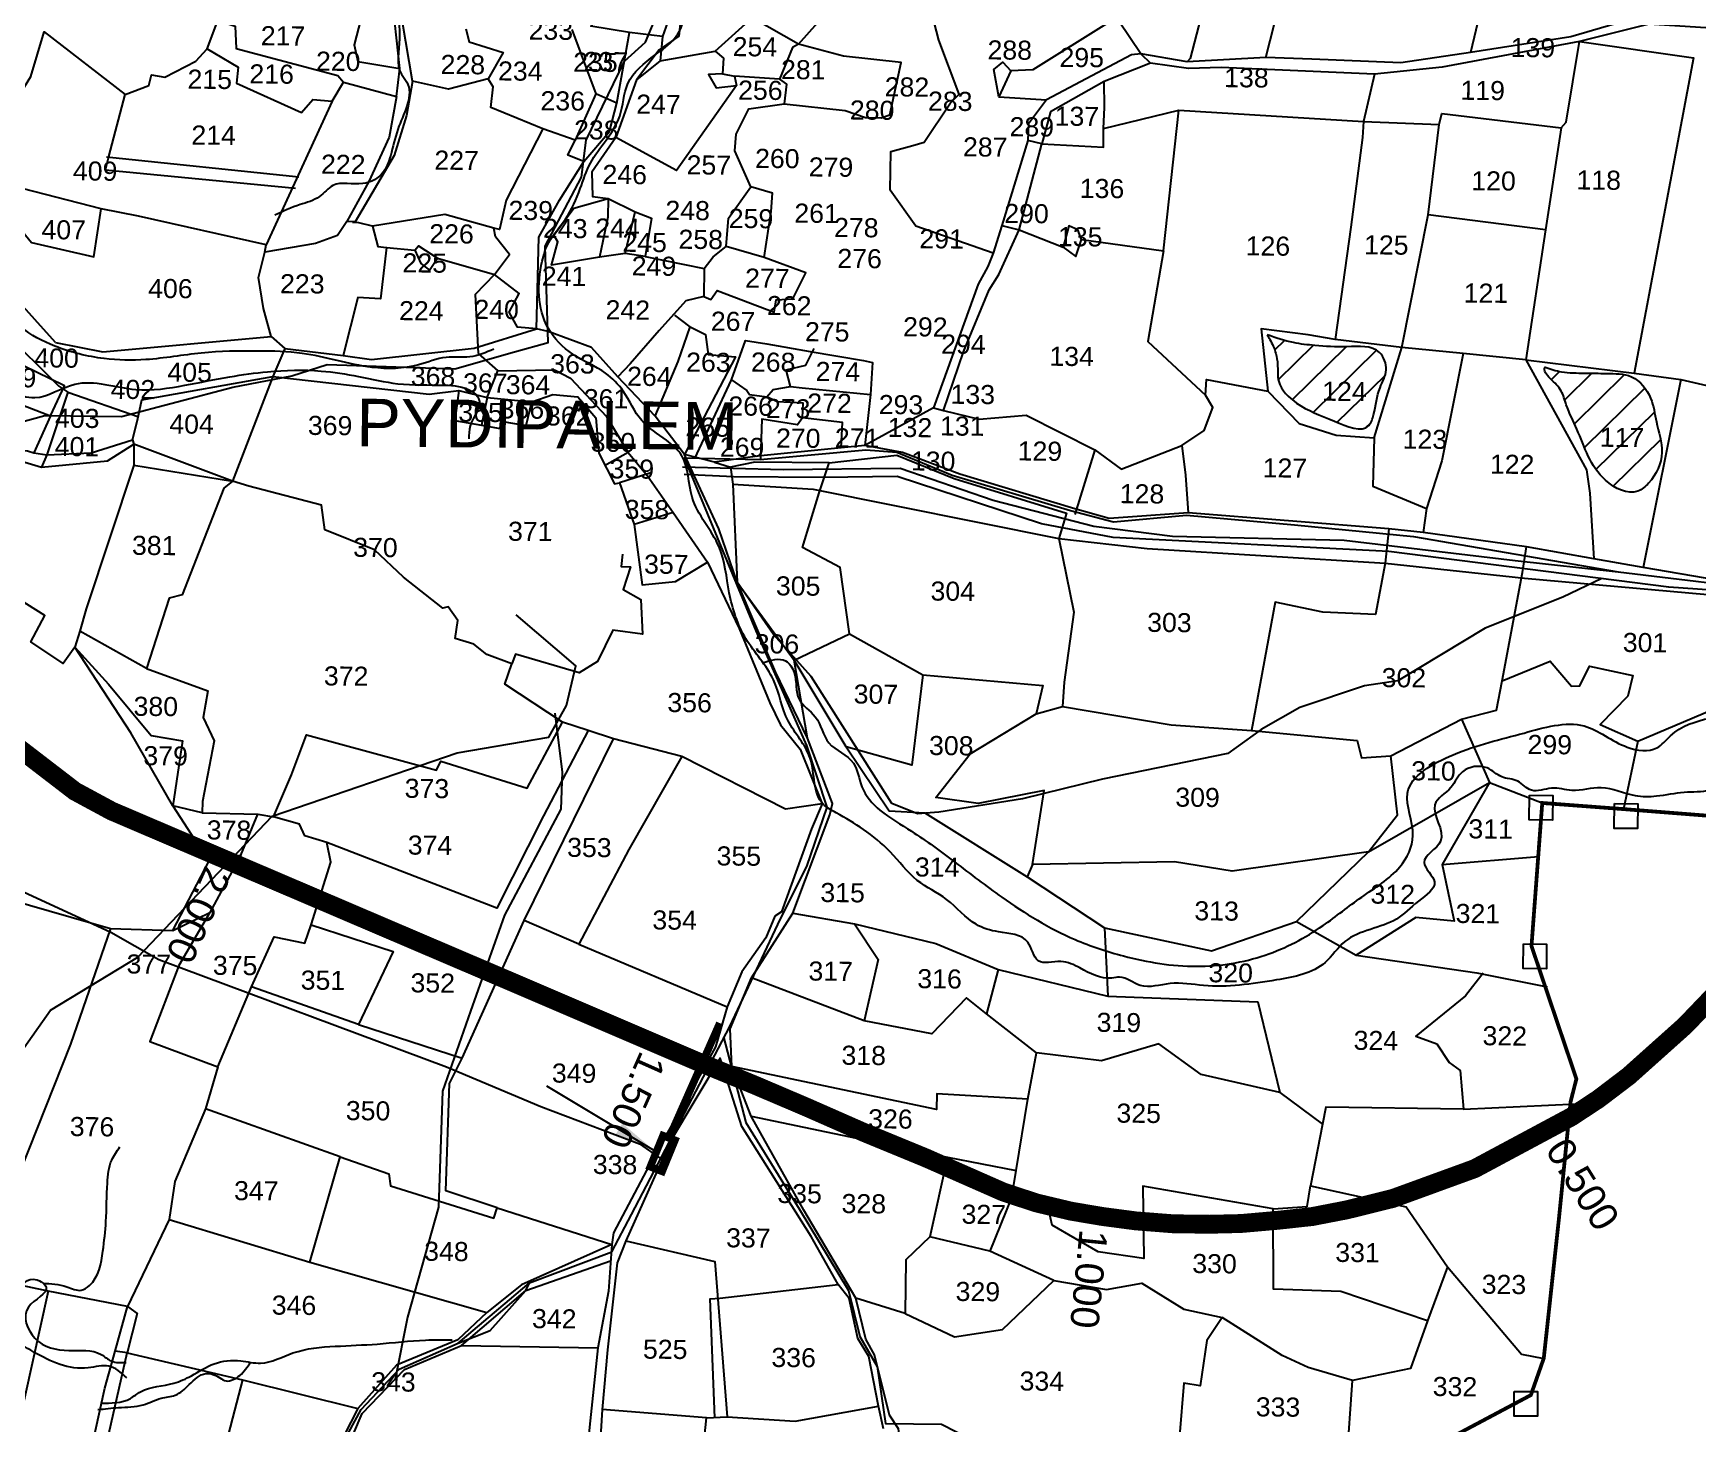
# Model space of a CAD drawing. Header units: inches. Extents: x 193816 to 219909, y 1622772 to 1631107.
# Drawn here: x 196184 to 197949, y 1626357 to 1627832 of the extents above; entities that cross this region are included whole.
import ezdxf
from ezdxf.enums import TextEntityAlignment as Align

# ---------------------------------------------------------------- set-up
doc = ezdxf.new("R2010")
doc.units = ezdxf.units.IN
doc.header["$LTSCALE"] = 15
doc.header["$MEASUREMENT"] = 0
doc.header["$PDMODE"] = 32
doc.header["$PDSIZE"] = 10
for name, color, linetype in [('CSMark', 72, 'Continuous'), ('PLOT', 7, 'Continuous'), ('PLOT NO', 7, 'Continuous'), ('RE REMARKS', 7, 'Continuous'), ('ROAD', 1, 'Continuous'), ('STREAM', 4, 'Continuous'), ('TEXT', 1, 'Continuous'), ('VILLAGE BOUNADRY', 5, 'Continuous'), ('VILLAGE BOUNADRY STONES', 1, 'Continuous')]:
    doc.layers.add(name, color=color, linetype=linetype)
doc.styles.get("Standard").update_dxf_attribs({"font": 'arial.ttf'})
doc.dimstyles.get("Standard").update_dxf_attribs({"dimtxt": 0.18, "dimasz": 0.18, "dimexe": 0.18, "dimexo": 0.0625, "dimgap": 0.09, "dimtad": 0, "dimtih": 1, "dimtoh": 1, "dimdec": 4, "dimzin": 0, "dimdsep": 46, "dimtxsty": 'Standard', "dimcen": 0.09, "dimadec": 0, "dimazin": 0, "dimtfac": 1, "dimtdec": 4, "dimtofl": 0, "dimtmove": 0, "dimatfit": 3, "dimfxl": 1, "dimtolj": 1, "dimtzin": 0, "dimarcsym": 0})
pattern_1 = [(44.44728, (190534.687, 1623817.617), (-17.716825, 18.06199), [])]

msp = doc.modelspace()

# ---------------------------------------------------------------- hatches: boundary and pattern name
at = {"layer": 'STREAM'}
h = msp.add_hatch(dxfattribs=at)
h.set_pattern_fill('ANSI31', color=256, scale=202.404939, angle=-0.5527)
h.set_pattern_definition(pattern_1)
edge = h.paths.add_edge_path()
edge.add_spline(control_points=[(197492.3, 1627512), (197501.5, 1627508.9), (197517.9, 1627503.3), (197546.8, 1627500.2), (197575.8, 1627498.3), (197610.9, 1627501.9), (197621.7, 1627474), (197608.8, 1627453.2), (197607.5, 1627433.4), (197598.1, 1627405.5), (197557.5, 1627423.7), (197527.7, 1627433.8), (197501.8, 1627458.1), (197504.1, 1627478.7), (197501.6, 1627493.9), (197497.1, 1627504.2), (197493.2, 1627510.4), (197492.3, 1627512)], knot_values=[0, 0, 0, 0, 11.553184, 20.513276, 33.973023, 47.848984, 55.642087, 63.589692, 75.18164, 80.155113, 94.644001, 112.221737, 124.004207, 131.270189, 135.718858, 142.211874, 144.407847, 144.407847, 144.407847, 144.407847], degree=3, periodic=0)
h.paths.add_polyline_path([(197545.4, 1627437), (197602.7, 1627436.5), (197603, 1627467), (197545.7, 1627467.5)], flags=24)
h = msp.add_hatch(dxfattribs=at)
h.set_pattern_fill('ANSI31', color=256, scale=202.404939, angle=-0.5527)
h.set_pattern_definition(pattern_1)
edge = h.paths.add_edge_path()
edge.add_spline(control_points=[(197787.4, 1627478.2), (197787.3, 1627478), (197784.1, 1627474.7), (197794.5, 1627463.1), (197804.9, 1627454.3), (197810, 1627433.2), (197826.7, 1627402.5), (197837.2, 1627360.7), (197879.9, 1627339.5), (197902.8, 1627359.2), (197915.4, 1627386.5), (197904.3, 1627417.4), (197900.9, 1627446.6), (197881.3, 1627471.5), (197852.9, 1627470.7), (197828.5, 1627471.9), (197806.2, 1627471), (197792.7, 1627475.7), (197787, 1627477.7)], knot_values=[0, 0, 0, 0, 0.238899, 5.376578, 12.410199, 18.581835, 29.663897, 54.308241, 68.566025, 74.233113, 88.198648, 101.276507, 111.421097, 123.456243, 134.169502, 143.169925, 152.935577, 160.03929, 160.03929, 160.03929, 160.03929], degree=3, periodic=0)
h.paths.add_polyline_path([(197839.7, 1627388.3), (197897, 1627387.7), (197897.3, 1627418.2), (197840, 1627418.8)], flags=24)

# ---------------------------------------------------------------- linework, layer by layer
at = {"color": 1}
for const_width in [20, 15]:
    msp.add_lwpolyline([(197967.3, 1626812.8), (197935.4, 1626779.5), (197875.5, 1626725.9), (197843.4, 1626701.5), (197814.7, 1626682.6), (197712.3, 1626627.7), (197625.6, 1626596.1), (197576.8, 1626584), (197540.1, 1626576.9), (197503.5, 1626572.9), (197464.7, 1626569.5), (197431.5, 1626568.7), (197392.5, 1626569.2), (197352.9, 1626572.3), (197317.3, 1626577), (197284.3, 1626582.6), (197247.8, 1626591.3), (197212.8, 1626602.8), (197130.4, 1626639.1), (197064.6, 1626666.2), (197003.7, 1626693), (196948.8, 1626716.4), (196886.4, 1626742.1), (196701.7, 1626821.3), (196267.2, 1627007), (196228.3, 1627028), (196098.9, 1627127.5)], dxfattribs=dict(at, const_width=const_width))
at = {"color": 5, "const_width": 8}
msp.add_lwpolyline([(196912, 1626782), (196858.3, 1626660.5)], dxfattribs=at)
msp.add_lwpolyline([(196864.4, 1626657.8), (196850.9, 1626624.8), (196838.3, 1626629.7), (196851.8, 1626662.7)], close=True, dxfattribs=at)
at = {"color": 3}
for p in [(196207.4, 1627044), (196294.3, 1626995.4), (196386.3, 1626956.1), (196478.2, 1626916.8), (196570.2, 1626877.5), (196662.1, 1626838.2), (196754.1, 1626798.8), (197948.2, 1626792.8), (196846, 1626759.4), (196938.2, 1626720.7), (197874.6, 1626725.2), (197030.1, 1626681.4), (197791.4, 1626670.1), (197122.2, 1626642.5), (197702.7, 1626624.1), (197213.9, 1626602.5), (197310.7, 1626578.1), (197608.1, 1626591.8), (197410.1, 1626569), (197509.9, 1626573.6)]:
    msp.add_point(p, dxfattribs=at)
at = {"color": 5}
for p in [(196386.3, 1626956.1), (196846, 1626759.4), (197791.4, 1626670.1), (197310.7, 1626578.1)]:
    msp.add_point(p, dxfattribs=at)
at = {"layer": 'PLOT'}
for points in [[(197119.1, 1628192.8), (197268.6, 1628141.2), (197239.1, 1628090.8), (197281.8, 1628054.4), (197367.2, 1628037.1), (197367.4, 1628031.4), (197402.2, 1628021.3), (197459.7, 1628007.3), (197437, 1627907.3), (197410.6, 1627805.2), (197407.6, 1627801.6)], [(197490.9, 1627806.2), (197528.2, 1627953.5), (197555, 1628027.3), (197618.6, 1628186.9), (197597.6, 1628192.6)], [(197022.2, 1628066.8), (197024.3, 1628057.1), (196913.6, 1627994.5), (196877.3, 1627924.8), (196874.7, 1627905.8), (196856.6, 1627843.4), (196851.4, 1627828.4), (196816.4, 1627832.6)], [(196995.5, 1627820.3), (197071.8, 1627906.3), (197081.5, 1627905.5), (197095.9, 1627922.1), (197143.7, 1627974.6), (197139, 1628008.9), (197094.6, 1628022.5), (197101.8, 1628036.9), (197069.5, 1628067.9)], [(197358.5, 1627810.1), (197348.6, 1627808.8), (197258.3, 1627761.3), (197239.4, 1627735.9), (197238.4, 1627718), (197211, 1627627.8), (197201.9, 1627598.6), (197119.7, 1627627.2), (197092.5, 1627665.3), (197093.4, 1627706.3), (197116.6, 1627712.9), (197128.8, 1627716.5), (197156.7, 1627758.1), (197165.6, 1627767.4), (197144.2, 1627824.4), (197136.9, 1627853.2), (197159.4, 1627861.1), (197170.9, 1627844.6), (197184.6, 1627875.7), (197186.9, 1627903.4), (197205.5, 1627903.4), (197283.5, 1627903.7), (197251.4, 1627948.6), (197259.8, 1627974.9)], [(196802.7, 1627757.6), (196816.4, 1627832.6), (196775.3, 1627839.3), (196782.4, 1627846.6), (196754, 1627862.9), (196715.2, 1627885.9), (196681.5, 1627916.3), (196650.7, 1627934.3), (196637.2, 1627917.5), (196639.5, 1627912)], [(197746.2, 1627935.9), (197728.3, 1627897.8), (197708, 1627811.3)], [(196995.5, 1627820.3), (196946.2, 1627848.2), (196924.1, 1627857.6), (196918.3, 1627868.4), (196913.8, 1627902.1), (196874.7, 1627905.8), (196877.7, 1627874.6), (196871.1, 1627851.6), (196868.6, 1627828.9), (196847.7, 1627814.1)], [(196907.2, 1627812.9), (196946.2, 1627848.2), (197011.7, 1627905), (197021.2, 1627902.9)], [(197283.5, 1627903.7), (197324.7, 1627843.7), (197243.9, 1627793), (197220.4, 1627791.9), (197207.8, 1627764.3), (197202.5, 1627793.4), (197212.2, 1627801.3), (197220.4, 1627791.9)], [(197894.1, 1627851.4), (197814.1, 1627828.2), (197708, 1627811.3), (197634, 1627800.6), (197539.6, 1627804.2), (197490.9, 1627806.2), (197407.6, 1627801.6), (197358.5, 1627810.1), (197287.8, 1627915.2)], [(196380, 1627845.2), (196398.1, 1627839.4), (196399.2, 1627815.7), (196506.9, 1627786.9), (196513.1, 1627779.9), (196569.4, 1627764.9), (196572.9, 1627794.5), (196565.6, 1627859.6), (196531.3, 1627859.2), (196531.5, 1627846.7), (196524.3, 1627819.4), (196528.1, 1627801.9), (196572.9, 1627794.5)], [(196027.9, 1627846.3), (196027.4, 1627765.7), (196071.6, 1627758.2), (196120.7, 1627751.2), (196163.2, 1627755.9), (196181.6, 1627786), (196195.9, 1627833.4), (196281.7, 1627767), (196306.7, 1627776.6), (196309.4, 1627787.8), (196323.6, 1627785.1), (196356.6, 1627802.1), (196368.7, 1627815.5), (196380, 1627845.2)], [(196755.3, 1627836), (196780.6, 1627767.7), (196758.8, 1627718.5), (196724.4, 1627730.4), (196669.2, 1627753.1), (196671.6, 1627775.1), (196666.5, 1627783.4), (196624.4, 1627772.6), (196586.2, 1627781.2), (196575.6, 1627843.5)], [(196642.6, 1627836.5), (196646.2, 1627822.6), (196682.5, 1627811.4), (196666.5, 1627783.4)], [(198073.5, 1627825.9), (198051.6, 1627834.7), (198012.1, 1627834.1), (197896.8, 1627841.6), (197823.5, 1627823), (197944.1, 1627805.9), (197881.2, 1627471.5)], [(196368.7, 1627815.5), (196376.3, 1627810.6), (196401.3, 1627795.8), (196399.8, 1627779), (196468.5, 1627747.7), (196480.5, 1627761.7), (196500.9, 1627759.9), (196513.1, 1627779.9)], [(196851.4, 1627828.4), (196848.7, 1627802.7), (196823.6, 1627782.4), (196801.6, 1627721.4), (196776.3, 1627684.5), (196777.2, 1627658.7), (196793.8, 1627656.6), (196793.2, 1627636.8), (196784.5, 1627594.4), (196733.7, 1627585.8), (196740.3, 1627610.7), (196736, 1627617.8), (196757.3, 1627646.5), (196793.8, 1627656.6), (196822.2, 1627642.3), (196839.6, 1627635.8), (196832.8, 1627595.1), (196811.5, 1627598.1), (196784.5, 1627594.4)], [(196959.2, 1627593.9), (196966.5, 1627642.8), (196967.9, 1627662.3), (196944.8, 1627668.8), (196928.1, 1627707), (196929.2, 1627724.7), (196942.7, 1627751.8), (196980.3, 1627756.9), (197044.9, 1627749.8), (197066.6, 1627742.6), (197083.1, 1627742.2), (197092.3, 1627745.3), (197104.2, 1627801), (197043.1, 1627807.6), (196995.5, 1627820.3), (196989, 1627816.8), (196975.4, 1627783.3), (196982.6, 1627778), (196980.3, 1627756.9)], [(197318.6, 1627730.9), (197398.8, 1627750.3), (197594.4, 1627738.2), (197674.5, 1627735.2), (197677.6, 1627746.8), (197803.9, 1627731.4), (197809.3, 1627737.7), (197823.5, 1627823), (197677.9, 1627795.8), (197605.9, 1627788.4), (197443.6, 1627795.7), (197408.9, 1627794.3), (197368.7, 1627800)], [(197766.4, 1627485.6), (197881.2, 1627471.5), (197930.8, 1627464.8), (197930.8, 1627464.8), (197972.2, 1627455), (198063.6, 1627445.9), (198067, 1627464.8), (198081.4, 1627548.2), (198221.7, 1627519.8), (198233, 1627582.5), (198095.6, 1627608.5), (198124.4, 1627743.8), (198133.6, 1627745), (198139.4, 1627792.9), (198157.1, 1627795.4), (198156, 1627831.1)], [(196847.7, 1627814.1), (196823.6, 1627782.4)], [(196848.7, 1627802.7), (196907.2, 1627812.9), (196915.8, 1627805.3), (196914.9, 1627788.9), (196927.7, 1627786.2)], [(197358.5, 1627810.1), (197368.7, 1627800), (197319.3, 1627780.8), (197262.7, 1627748.6), (197253.3, 1627714.6), (197238.4, 1627718)], [(196586.2, 1627781.2), (196579.8, 1627744.6), (196566.7, 1627702.2), (196525.5, 1627631.9), (196516.5, 1627632.3), (196506.6, 1627617.4), (196483.3, 1627608.7), (196429.6, 1627599.8), (196431.2, 1627607.3), (196295.6, 1627637.8), (196256, 1627645.7), (196125.5, 1627679.2), (196027.4, 1627765.7), (195945.3, 1627601.4)], [(196975.4, 1627783.3), (196927.7, 1627786.2), (196929.6, 1627776.5), (196866.2, 1627686.4), (196801.6, 1627721.4)], [(196914.9, 1627788.9), (196899.9, 1627788), (196908, 1627774), (196929.6, 1627776.5)], [(197253.3, 1627714.6), (197318.6, 1627711), (197318.6, 1627730.9), (197319.8, 1627753.1), (197319.3, 1627780.8)], [(197605.9, 1627788.4), (197594.4, 1627738.2), (197593.3, 1627721.4), (197581, 1627626.1), (197564.5, 1627507), (197535.9, 1627512.1), (197485.8, 1627518.4), (197493, 1627452.3), (197526.1, 1627417.8), (197565.3, 1627405.7), (197605.6, 1627402.8), (197634.9, 1627498.5), (197662.9, 1627639.2), (197674.5, 1627735.2)], [(196260.9, 1627686.9), (196264.4, 1627701.3), (196281.7, 1627767)], [(196569.4, 1627764.9), (196561.6, 1627721.7), (196540, 1627674.7), (196516.5, 1627632.3)], [(196768, 1627695.8), (196795, 1627727.5), (196802.7, 1627757.6), (196780.6, 1627767.7)], [(197207.8, 1627764.3), (197258.3, 1627761.3)], [(196500.9, 1627759.9), (196431.2, 1627607.3)], [(197295.4, 1627613), (197382.4, 1627601.1), (197398.8, 1627750.3)], [(196724.4, 1627730.4), (196685.5, 1627654.8), (196678.3, 1627623.8), (196672.4, 1627625)], [(197803.9, 1627731.4), (197787.5, 1627623.3), (197766.4, 1627485.6), (197700, 1627492.3), (197634.9, 1627498.5), (197564.5, 1627507)], [(197996.3, 1627247.3), (197891, 1627265.1), (197838.6, 1627274.6), (197767.2, 1627287.2), (197657.6, 1627302.3), (197621.2, 1627306.2), (197408.6, 1627323.1), (197324.9, 1627317.3), (197288.2, 1627327.5), (197166.3, 1627364.3), (197105.6, 1627387.2), (197065.7, 1627394.7), (197040.6, 1627392.2), (196951.9, 1627383.2), (196906.4, 1627377), (196874.4, 1627385.2), (196843.4, 1627425.8), (196803.8, 1627467.4), (196775.9, 1627498.6), (196730.2, 1627515.5), (196717.8, 1627518.2), (196720.2, 1627615.6), (196742.1, 1627654.9), (196768, 1627695.8), (196750.8, 1627702.6), (196758.8, 1627718.5)], [(197138.7, 1627434.5), (197149.2, 1627431.9), (197170.4, 1627494), (197197.7, 1627559.9), (197207.8, 1627576), (197229.3, 1627623.3), (197253.3, 1627714.6)], [(196261.7, 1627700.8), (196465.8, 1627679.4)], [(196125.5, 1627679.2), (196182.3, 1627610.1), (196248.5, 1627594.8), (196256, 1627645.7)], [(196260.9, 1627686.9), (196462.1, 1627667.6)], [(195693.3, 1627668.8), (195855.4, 1627638.5), (195892.5, 1627622.9), (195945.3, 1627601.4), (196086.9, 1627537.8), (196152.2, 1627516.4), (196211.3, 1627457.7), (196220.9, 1627451.3), (196296.2, 1627424.9)], [(196832.8, 1627595.1), (196895.3, 1627582.3), (196904.9, 1627594.8), (196918.9, 1627605.8), (196921.1, 1627635.8), (196944.8, 1627668.8)], [(196451, 1627497.6), (196512.8, 1627490.2), (196542.8, 1627485.8), (196651.6, 1627497.9), (196717.8, 1627518.2), (196697.6, 1627520.3), (196688.8, 1627536.1), (196699.4, 1627555.8), (196673, 1627576), (196689, 1627597.1), (196674.2, 1627616), (196672.4, 1627625), (196620.4, 1627639.8), (196543.8, 1627627.4), (196529.2, 1627630.9), (196522.5, 1627631.3)], [(196811.5, 1627598.1), (196822.2, 1627642.3)], [(197787.5, 1627623.3), (197662.9, 1627639.2)], [(196543.8, 1627627.4), (196549.6, 1627605.6), (196558.6, 1627604.8), (196552.4, 1627550.1), (196528.1, 1627551.5), (196512.8, 1627490.2)], [(197211, 1627627.8), (197229.3, 1627623.3), (197276, 1627605), (197289.5, 1627595), (197295.4, 1627613), (197291.4, 1627623.3), (197282, 1627627.5), (197276, 1627605)], [(196558.6, 1627604.8), (196588.6, 1627601.9), (196592.7, 1627606.3), (196612.8, 1627593.4), (196673, 1627576), (196652.6, 1627554.8), (196655.7, 1627492.2)], [(196895, 1627552.5), (196902.6, 1627549.3), (196909.1, 1627559), (196969.5, 1627536.1), (196971.8, 1627549.1), (196989.3, 1627550.1), (197003.2, 1627577.7), (196959.2, 1627593.9), (196918.9, 1627605.8)], [(196207.6, 1627504), (196257.8, 1627493.8), (196436.5, 1627510.4), (196428.2, 1627540.1), (196422.9, 1627572.7), (196429.6, 1627599.8)], [(196588.6, 1627601.9), (196595.2, 1627587.6), (196604.1, 1627580.7), (196612.8, 1627593.4)], [(197201.9, 1627598.6), (197196.3, 1627584.4), (197185.8, 1627565.6), (197138.7, 1627434.5), (197065.7, 1627394.7)], [(197382.4, 1627601.1), (197365.9, 1627505), (197427, 1627448.1), (197428, 1627464.5), (197493, 1627452.3)], [(196895.3, 1627582.3), (196895, 1627552.5), (196876, 1627548), (196847.6, 1627516.5), (196816.8, 1627481.4), (196803.8, 1627467.4)], [(196207.6, 1627504), (196163.9, 1627552.6)], [(196843.4, 1627425.8), (196867.7, 1627483.6), (196880.5, 1627520.4), (196864.2, 1627532.9)], [(196880.5, 1627520.4), (196897, 1627512.3), (196899.8, 1627491.2), (196928.5, 1627488.5), (196874.4, 1627385.2)], [(196126.1, 1627460.8), (196128, 1627454.8), (196202.4, 1627426), (196217.4, 1627457.9), (196158.7, 1627486.5), (196139.1, 1627505.9)], [(196436.5, 1627510.4), (196451, 1627497.6), (196438, 1627467.9)], [(196885.6, 1627380.8), (196924.3, 1627464.1), (196939.3, 1627506), (196961.9, 1627502.5), (197007.9, 1627494.4), (197064.5, 1627484.7), (197073.7, 1627482.6), (197071.7, 1627448.8), (197065.7, 1627394.7)], [(196655.7, 1627492.2), (196676.6, 1627473.7), (196736.8, 1627474.9), (196753.6, 1627466.1), (196791.8, 1627425.4), (196814.9, 1627387.1), (196835.5, 1627362.3), (196862.4, 1627323.5), (196899, 1627270.9)], [(196987, 1627457.3), (196982.2, 1627474.9), (197003.1, 1627479.9), (197011.9, 1627497.4)], [(197700, 1627492.3), (197677.4, 1627378.3), (197661.1, 1627327.7), (197657.6, 1627302.3)], [(197766.4, 1627485.6), (197830.9, 1627368.9), (197834.3, 1627344.2), (197834.3, 1627344.2), (197838.6, 1627274.6)], [(196289.4, 1627400.8), (196294.8, 1627421.4), (196299.3, 1627442.9), (196438, 1627467.9), (196603.8, 1627448.9), (196635.2, 1627452.9), (196631.2, 1627421.3), (196659.4, 1627416.3), (196679.2, 1627412.8), (196679.7, 1627420.4), (196706.6, 1627416), (196712.9, 1627440.9), (196734.9, 1627448.7), (196761.4, 1627446.1), (196780.6, 1627424.1), (196783.9, 1627386.5), (196800.2, 1627354.1), (196805.6, 1627354.9), (196821.2, 1627310.9), (196829.6, 1627246.8), (196865.2, 1627250.4), (196899, 1627270.9), (196932.7, 1627200.5), (196965.1, 1627121.7), (196976.3, 1627098.5), (196997.2, 1627072.7), (197020.4, 1627014.5), (197020.4, 1627014.5), (196981.7, 1627009), (196871.9, 1627064.8), (196799.2, 1627083.6), (196772.4, 1627092.4), (196745.3, 1627101.3), (196684, 1627141.5), (196691.4, 1627163.1), (196664.9, 1627172.9), (196651.2, 1627184), (196631.6, 1627190.1), (196634.2, 1627209), (196624, 1627223.6), (196618.5, 1627222.2), (196576.7, 1627255), (196546, 1627283.9), (196493.1, 1627305.1), (196489.7, 1627331.5), (196412.6, 1627351.6), (196395.4, 1627356.8), (196386.3, 1627349.4), (196341.9, 1627236.1), (196328.4, 1627232.7), (196304.2, 1627158.3), (196233.5, 1627197.6)], [(196438, 1627467.9), (196395.4, 1627356.8)], [(196635.2, 1627452.9), (196665.3, 1627445.6), (196676.6, 1627473.7)], [(196924.3, 1627464.1), (196940.6, 1627453.1), (196943.5, 1627448.8), (196961.8, 1627446.4), (196968.6, 1627454), (196987, 1627457.3), (196999.4, 1627455.7), (197071.7, 1627448.8)], [(197930.8, 1627464.8), (197891, 1627265.1)], [(196220.9, 1627451.3), (196198.4, 1627384.7), (196192.9, 1627371.5)], [(196665.3, 1627445.6), (196659.4, 1627416.3)], [(196665.3, 1627445.6), (196712.9, 1627440.9)], [(196999.5, 1627423.8), (197000.2, 1627439.6), (196972.9, 1627441.1), (196961.8, 1627446.4)], [(197309.7, 1627389.9), (197337.5, 1627369.5), (197401.8, 1627394.8), (197425.4, 1627410.6), (197434.7, 1627435.1), (197427, 1627448.1)], [(197149.2, 1627431.9), (197186.8, 1627422.7), (197236.9, 1627426.8), (197309.7, 1627389.9), (197288.5, 1627321.6)], [(195646.8, 1627367.8), (195656.1, 1627377.7), (195774.8, 1627396.9), (195861.4, 1627414.8), (196021, 1627417.2), (196044.9, 1627420.2), (196091, 1627392.4), (196178.2, 1627389), (196184.9, 1627387), (196198.4, 1627384.7), (196245.4, 1627386.8), (196289.4, 1627400.8), (196290.9, 1627396)], [(196202.4, 1627426), (196184.9, 1627387)], [(197040.6, 1627392.2), (197041.9, 1627418.9), (196999.5, 1627423.8), (196994.5, 1627416.6), (196956.7, 1627422.4), (196955.3, 1627380.6)], [(196175.1, 1627376.9), (196192.9, 1627371.5), (196263, 1627378.4), (196290.9, 1627396), (196290.7, 1627373.9), (196240.3, 1627221.5), (196233.5, 1627197.6), (196228.2, 1627180.7), (196215.8, 1627163.5), (196181.7, 1627186.4), (196196.6, 1627214.4), (196134.9, 1627253)], [(196395.4, 1627356.8), (196290.9, 1627396)], [(197401.8, 1627394.8), (197405.6, 1627363.1), (197408.6, 1627323.1)], [(197605.6, 1627402.8), (197604.2, 1627351.4), (197661.1, 1627327.7)], [(196814.9, 1627387.1), (196789.6, 1627373)], [(197004.9, 1627084.3), (196970.9, 1627154.7), (196930.5, 1627249.7), (196930.5, 1627249.7), (196910.9, 1627306.4), (196874.4, 1627385.2)], [(196906.4, 1627377), (196923.2, 1627371.6), (196925.9, 1627353.8), (196930.5, 1627249.7), (196990.9, 1627166.8), (197049.6, 1627195), (197039.7, 1627265.1), (196999.8, 1627286.5), (197017.4, 1627344.3), (197027.8, 1627376.4), (196949.2, 1627377.1), (196923.2, 1627371.6)], [(197027.8, 1627376.4), (197099.6, 1627384.5), (197160.6, 1627359.6), (197279.5, 1627322.7), (197271.4, 1627295.9), (197287.2, 1627218), (197276.9, 1627143.6), (197275.4, 1627117.7)], [(196290.7, 1627373.9), (196395.4, 1627356.8)], [(196838.8, 1627365.5), (196805.6, 1627354.9)], [(196925.9, 1627353.8), (197010.9, 1627348.2), (197271.4, 1627295.9), (197365.1, 1627285.5), (197617.4, 1627269.7), (197765, 1627254.1), (197998.6, 1627233.2), (198093.7, 1627227.1), (198137.9, 1627232.3), (198240.1, 1627243.1), (198294.7, 1627239.3), (198376.4, 1627222.3), (198488.8, 1627233.8), (198603.5, 1627240.4), (198602.2, 1627259.4)], [(196862.4, 1627323.5), (196821.2, 1627310.9)], [(197621.2, 1627306.2), (197617.4, 1627269.7), (197607, 1627215.3), (197551.2, 1627217.9), (197500.7, 1627228.4), (197475.6, 1627092.5)], [(195874.3, 1627288.8), (195908.5, 1627245.2), (195876.4, 1627211.6), (195910.8, 1627184), (196012.4, 1627087.6), (196064.3, 1627035.9), (196159.4, 1626913.1), (196266, 1626882.3), (196332.1, 1626880.3), (196371.5, 1626899.3)], [(197049.6, 1627195), (197127.1, 1627151.4), (197254.3, 1627140.2), (197247.3, 1627109.9), (197275.4, 1627117.7), (197390.6, 1627098.5), (197475.6, 1627092.5), (197587.6, 1627081.9), (197592.2, 1627063.3), (197623.5, 1627065.4), (197698.2, 1627104.5), (197735.3, 1627114.1), (197741.3, 1627144.9), (197762.9, 1627260), (197767.2, 1627287.2)], [(196808.9, 1627279.4), (196807.5, 1627266.2), (196817.4, 1627266.1), (196809.4, 1627241.8), (196828.4, 1627231.2), (196830.2, 1627194.5), (196798.5, 1627198.8), (196782.5, 1627165.7), (196762.9, 1627153.6), (196695.3, 1627173.3), (196691.4, 1627163.1)], [(197741.3, 1627144.9), (197792.3, 1627165.8), (197814.9, 1627139.5), (197823.9, 1627139.9), (197834.1, 1627160.6), (197880, 1627150.7), (197874.6, 1627128.9), (197845.3, 1627098.8), (197885.1, 1627080.9), (198003, 1627131), (198101.3, 1627178), (198137.9, 1627232.3)], [(196304.2, 1627158.3), (196369.2, 1627134.3), (196364.4, 1627106.1), (196375.9, 1627081.5), (196363.6, 1627016.9), (196363.1, 1627004.9), (196332.1, 1627012.4), (196287.6, 1627089.9), (196228.2, 1627180.7), (196263.9, 1627141.4), (196309, 1627086.9), (196342.4, 1627081.4), (196332.1, 1627012.4)], [(197118.1, 1626046.7), (197117.7, 1626230.3), (197101.4, 1626351.6), (197092, 1626366.1), (197075.9, 1626430.4), (197066.9, 1626446.7), (197056.2, 1626490.2), (197001, 1626583.5), (196945.3, 1626683.3), (196924.7, 1626735.9), (196923, 1626776.1), (196945.5, 1626830.1), (196989.5, 1626898.5), (197028.8, 1627002.9), (197031.3, 1627014.8), (197004.9, 1627084.3), (196990.9, 1627166.8)], [(197127.1, 1627151.4), (197115.5, 1627055.7), (197045.9, 1627074.9), (196990.9, 1627166.8)], [(197243.6, 1626950.1), (197255.9, 1627028.9), (197186, 1627014.8), (197141, 1627021.2), (197177.3, 1627067.8), (197247.3, 1627109.9)], [(196363.1, 1627004.9), (196422.3, 1627003.8), (196438.9, 1627000.8), (196457.9, 1627045.5), (196473.7, 1627087.8), (196611.6, 1627050.2), (196616.2, 1627059.8), (196707.9, 1627031.3), (196745.3, 1627101.3)], [(196772.4, 1627092.4), (196725, 1627001.8), (196675.5, 1626904), (196495.3, 1626973.7), (196472, 1626980.6), (196466.3, 1626993.2), (196438.9, 1627000.8)], [(197698.2, 1627104.5), (197728.1, 1627037.3), (197783.9, 1627015.5)], [(196528.8, 1626780.6), (196638.7, 1626744.9), (196704.7, 1626890.7), (196799.2, 1627083.6)], [(197045.9, 1627074.9), (197091.5, 1627007.3), (197129.3, 1627005.2), (197238, 1626937), (197319.8, 1626883.2), (197323.4, 1626810.7)], [(197885.1, 1627080.9), (197870.2, 1627009)], [(196871.9, 1627064.8), (196815.6, 1626966.1), (196762.7, 1626865.9), (196704.7, 1626890.7)], [(197523.4, 1626889.7), (197599.7, 1626963.7), (197630.4, 1627002.9), (197623.5, 1627065.4)], [(197599.7, 1626963.7), (197728.1, 1627037.3)], [(197728.1, 1627037.3), (197677.7, 1626950.4), (197779.9, 1626958.9)], [(196332.1, 1627012.4), (196370.3, 1626953.5), (196404.2, 1626960.1), (196422.3, 1627003.8)], [(197020.4, 1627014.5), (197009.3, 1626988.2), (196977.4, 1626900.1), (196970.4, 1626895.6), (196960.7, 1626872.6), (196935.5, 1626836.3), (196919.8, 1626799.2), (196907.5, 1626756.8), (196876, 1626699.3), (196843.9, 1626643.7), (196799.2, 1626559.5), (196797.4, 1626547.1), (196794, 1626497.9), (196782.7, 1626437.7), (196771.3, 1626329.7), (196761.8, 1626210.6), (196693.8, 1626255.1), (196474.9, 1626227.2), (196493, 1626289.4), (196523.5, 1626346.5), (196533, 1626368.1), (196577.8, 1626414.8), (196638.2, 1626440.1), (196782.7, 1626437.7)], [(196404.2, 1626960.1), (196371.5, 1626899.3), (196338.5, 1626843.2), (196307.6, 1626762.7), (196380, 1626735.6), (196415.7, 1626820.5), (196439.7, 1626873.5), (196472.2, 1626866.9), (196478.9, 1626886.2), (196499.6, 1626952.6), (196495.3, 1626973.7)], [(196332.1, 1626880.3), (196370.3, 1626953.5)], [(197599.7, 1626963.7), (197455.2, 1626943.3), (197393.9, 1626953.1), (197243.6, 1626950.1), (197238, 1626937)], [(197677.7, 1626950.4), (197690.4, 1626890), (197650, 1626893.9), (197586.5, 1626854.2), (197714.5, 1626835.4), (197789, 1626820.5)], [(196989.5, 1626898.5), (197054.7, 1626887.2), (197080, 1626849.5), (197065.1, 1626784.6)], [(196266, 1626882.3), (196223.6, 1626759.8), (196126, 1626514.7)], [(196478.9, 1626886.2), (196565.8, 1626857.9), (196528.8, 1626780.6), (196415.7, 1626820.5)], [(197054.7, 1626887.2), (197141, 1626866.6), (197207.2, 1626838.9), (197194.8, 1626791.9)], [(197319.8, 1626883.2), (197433.1, 1626858.6), (197523.4, 1626889.7), (197586.5, 1626854.2)], [(196762.7, 1626865.9), (196919.8, 1626799.2)], [(197498.5, 1626585), (197360.3, 1626609.2), (197361.5, 1626532.3), (197313.1, 1626539.4), (197264.4, 1626567.9), (197259, 1626591.2), (197221.5, 1626597.7), (197226.1, 1626625.7), (197238.6, 1626701.3), (197247.6, 1626750.6), (197194.8, 1626791.9), (197173.6, 1626808.7), (197136.7, 1626770.6), (197065.1, 1626784.6), (196945.5, 1626830.1)], [(197207.2, 1626838.9), (197323.4, 1626810.7), (197482.4, 1626804.5), (197505.7, 1626708.4), (197551.1, 1626675)], [(197721.2, 1626834.9), (197702.4, 1626810.8), (197649.8, 1626768.2), (197672, 1626759.9), (197685.1, 1626740.3), (197696.9, 1626731.7), (197700.3, 1626690.6), (197820.6, 1626696.6)], [(197505.7, 1626708.4), (197422.4, 1626727.4), (197377.6, 1626760.1), (197316.6, 1626742.2), (197247.6, 1626750.6)], [(196509.7, 1626640.1), (196561.3, 1626622.1), (196562.8, 1626609.6), (196672.3, 1626575.1), (196676.1, 1626586.2), (196621.7, 1626604.1), (196625.6, 1626718), (196638.7, 1626744.9)], [(197085.6, 1626351.7), (197080.3, 1626375.8), (197070.1, 1626428.5), (197058.3, 1626447.7), (197049, 1626490), (197037.4, 1626504.7), (197008.8, 1626555.9), (196935.2, 1626672.3), (196912.4, 1626744.8), (196859.6, 1626656.7), (196812.3, 1626551.1), (196803.2, 1626527.9), (196792.9, 1626435.5), (196787.3, 1626372.2), (196780.4, 1626261.3)], [(196218.2, 1626205.7), (196260.2, 1626394.7), (196270.9, 1626434), (196284.1, 1626481.4), (196199.8, 1626497.9), (196145, 1626509.4), (196126, 1626514.7), (196041.2, 1626560.1), (196016.2, 1626549), (195963.8, 1626572.6), (195916.5, 1626592.4), (195871.1, 1626630.5), (195853, 1626696.7), (195787.2, 1626736.4), (195738.6, 1626738), (195691.3, 1626723.8), (195679.9, 1626689.2), (195635.3, 1626576.5)], [(196380, 1626735.6), (196366.8, 1626691.2), (196334.4, 1626614), (196328.1, 1626573.6), (196284.1, 1626481.4)], [(197238.6, 1626701.3), (197142.2, 1626706.9), (197141.6, 1626690.4), (196924.7, 1626735.9)], [(196477.2, 1626528.5), (196509.7, 1626640.1), (196366.8, 1626691.2)], [(197700.3, 1626690.6), (197554.6, 1626693), (197551.1, 1626675), (197538.1, 1626609.6), (197639.5, 1626587.3), (197683.6, 1626523.4), (197762, 1626431), (197785.5, 1626426.5)], [(196945.3, 1626683.3), (197153.4, 1626639.8), (197226.1, 1626625.7)], [(197153.4, 1626639.8), (197134.6, 1626555.5), (197109.1, 1626531), (197108.5, 1626474.1), (197056.2, 1626490.2)], [(197662.1, 1626466.2), (197570.3, 1626497.4), (197499.1, 1626500), (197498.5, 1626585), (197534.6, 1626587.5), (197538.1, 1626609.6)], [(196676.1, 1626586.2), (196797.4, 1626547.1)], [(197221.5, 1626597.7), (197198.1, 1626540)], [(196328.1, 1626573.6), (196477.2, 1626528.5), (196664.9, 1626475.1)], [(196797.4, 1626547.1), (196701.7, 1626504.6), (196664.9, 1626475.1), (196634.1, 1626446.3), (196569.2, 1626419.4), (196528.2, 1626373.2), (196483.6, 1626286.5), (196461.7, 1626216.1), (196452.6, 1626166.4), (196382.8, 1626176.3), (196358.6, 1626222), (196312.6, 1626259.8), (196252.9, 1626198.7), (196230.9, 1626199.7)], [(196812.3, 1626551.1), (196906.9, 1626529.2), (196919.7, 1626364.5)], [(197108.5, 1626474.1), (197160.9, 1626449.4), (197211.6, 1626457), (197266, 1626508.9), (197198.1, 1626540), (197134.6, 1626555.5)], [(196638.2, 1626440.1), (196706.2, 1626498.3), (196796.2, 1626529.8)], [(197683.6, 1626523.4), (197662.1, 1626466.2), (197644.1, 1626415.6), (197582.7, 1626403)], [(196199.8, 1626497.9), (196107.3, 1626080.6)], [(196906.8, 1626363.3), (196901.7, 1626489.7), (196912.2, 1626490.2), (197037.4, 1626504.7)], [(197266, 1626508.9), (197322, 1626499.4), (197359.5, 1626506.1), (197403.9, 1626478.7), (197444.4, 1626469.7)], [(196284.1, 1626481.4), (196294.5, 1626474.1), (196283.8, 1626432.5), (196270.9, 1626434)], [(197604.9, 1626318.5), (197576.9, 1626317.4), (197582.7, 1626403), (197535.9, 1626416.7), (197508.2, 1626429.5), (197444.4, 1626469.7), (197428.3, 1626445.5), (197421.1, 1626397.5), (197403.8, 1626400.1), (197399.5, 1626344.4), (197459.7, 1626333.7)], [(196230.9, 1626199.7), (196283.8, 1626432.5)], [(196283.8, 1626432.5), (196406, 1626403.7), (196528.2, 1626373.2)], [(196406, 1626403.7), (196358.6, 1626222)], [(196897.8, 1626363.3), (196787.3, 1626372.2)], [(196874.4, 1626134.3), (196877.3, 1626255.9), (196886.9, 1626257), (196897.8, 1626363.3), (196919.7, 1626364.5), (196992, 1626359.8), (197080.3, 1626375.8)]]:
    msp.add_lwpolyline(points, dxfattribs=at)
at = {"layer": 'ROAD'}
for points in [[(195201.4, 1626691.5), (195308.8, 1626851.4), (195413.1, 1626928.3), (195568.6, 1627051.5), (195679.4, 1627137.7), (195813.5, 1627254.7), (195873.9, 1627298.2), (195887.3, 1627368.7), (195961, 1627385.4), (196081.6, 1627395), (196196.3, 1627426.6), (196277.7, 1627425.4), (196395.8, 1627456.5), (196458.4, 1627468.4), (196495.9, 1627480.5), (196631.2, 1627476), (196694.2, 1627493.9), (196730.1, 1627503.9), (196726.7, 1627606.1), (196765.4, 1627679.2), (196770.4, 1627718.3), (196810.9, 1627802.3), (196833.4, 1627822.3), (196873.3, 1627918.1)], [(196484.7, 1626285.7), (196531.9, 1626372.2), (196572.1, 1626415.1), (196634.7, 1626442.7), (196689.1, 1626488.6), (196710.3, 1626506.5), (196797.5, 1626539.6), (196818.3, 1626579.1), (196922.6, 1626778.4), (196976.5, 1626892.6), (197004.4, 1626948.2), (197025.8, 1627010.9), (197004.4, 1627076.3), (196950.6, 1627197.9), (196874.4, 1627381.7), (196954.9, 1627379.8), (197066.9, 1627390.2), (197099.7, 1627387.6), (197158.2, 1627363.1), (197283.7, 1627325.6), (197329.2, 1627313.6), (197406.9, 1627320.8), (197521.1, 1627310.6), (197647.3, 1627298.1), (197864.3, 1627260.5), (198040.7, 1627239.6)], [(196872.3, 1627372), (196979.2, 1627369.3), (197103.1, 1627370.5), (197201.8, 1627336.6), (197308.4, 1627309), (197391.9, 1627298.3), (197573.8, 1627294.1), (197755.3, 1627272.5), (197864.3, 1627260.5)], [(198044.5, 1627235.7), (197918.1, 1627244.4), (197621.2, 1627282.1), (197329, 1627297.1), (197253, 1627311.5), (197100.2, 1627361.6), (197021.4, 1627360.7), (196926.6, 1627361.4), (196874.2, 1627363.8)], [(195808.5, 1627255.2), (195912.4, 1627157.1), (195959.9, 1627143.6), (196081.4, 1627041.7), (196119.2, 1626977.2), (196173.9, 1626921.1), (196266.3, 1626878.6), (196317.4, 1626849.5), (196622.1, 1626735.8), (196722.3, 1626693.5), (196826.8, 1626654.1), (196849.1, 1626638.3)], [(197847.1, 1627253.6), (197805.6, 1627233.8), (197723.5, 1627200.8), (197630.7, 1627145.2), (197595.6, 1627139.6), (197526.8, 1627116.6), (197485.8, 1627093.6), (197450.5, 1627067.9), (197317.8, 1627040.7), (197232.9, 1627020), (197144.2, 1627005.9), (197121.5, 1627004), (197094.5, 1627014.9), (197008.8, 1627149.5), (196969, 1627194.2), (196930.5, 1627249.7)], [(194812.9, 1625866.4), (195419.1, 1626271.3), (195611.2, 1626409.3), (195697.3, 1626483.9), (195796.6, 1626569.9), (196022.1, 1626633.3), (196137.7, 1626704.4), (196202.6, 1626795.6), (196295, 1626852.1), (196437.6, 1627001.6), (196633.6, 1627068.6), (196730.8, 1627085.3), (196749.6, 1627119), (196759.3, 1627161.1), (196696, 1627215.2)], [(196737.2, 1627110.9), (196744.8, 1627048.1), (196743.4, 1627009.1), (196683.7, 1626896.5), (196647.7, 1626794.7), (196618, 1626709.7), (196613.8, 1626587), (196580.8, 1626470.1), (196567.8, 1626404.4)], [(196916, 1626767.6), (196939.5, 1626676.6), (196996.3, 1626585.2), (197048.3, 1626498.3), (197060.3, 1626449.6), (197078.8, 1626417.8), (197087.8, 1626357.4), (197147, 1626356.8), (197178.9, 1626340.3), (197393.5, 1626130.9), (197439.9, 1626084.9), (197445.9, 1626050.8), (197572.3, 1625996.8)], [(196634.7, 1626442.7), (196668.5, 1626456), (196706.2, 1626498.3), (196710.3, 1626506.5)]]:
    msp.add_lwpolyline(points, dxfattribs=at)
at = {"layer": 'STREAM'}
for points in [[(196712.5, 1628695.2), (196713.3, 1628661.6), (196724.5, 1628620.8), (196733.7, 1628606.1), (196747, 1628592), (196750.5, 1628563.5), (196770.7, 1628527.1), (196772.7, 1628505), (196782.3, 1628490), (196789.9, 1628463.4), (196800, 1628427.1), (196807.2, 1628396.7), (196780.7, 1628358.7), (196755.5, 1628309.6), (196756.4, 1628290.9), (196780.7, 1628242.7), (196794.6, 1628217.5), (196797.8, 1628197.3), (196788.4, 1628185.8), (196758.2, 1628161.8), (196716.9, 1628141.7), (196679.7, 1628127.1), (196670.8, 1628097.1), (196664.7, 1628046.7), (196674.6, 1628025.7), (196676.2, 1627994.3), (196673.3, 1627964.8), (196651.4, 1627947.9), (196623.1, 1627917.6), (196602.2, 1627883), (196574.7, 1627858.6), (196572.5, 1627826.2), (196574.4, 1627788.4), (196580.2, 1627779.9), (196571.9, 1627733.3), (196563.8, 1627705.3), (196555.4, 1627684.8), (196533.6, 1627672.4), (196501.8, 1627670.4), (196487.5, 1627658.6), (196467.1, 1627650.1), (196440.1, 1627638.8)], [(196672.5, 1627496.9), (196647, 1627488.6), (196621.9, 1627488.1), (196592.6, 1627480.1), (196543.4, 1627477.5), (196469.2, 1627492.3), (196422.5, 1627494.8), (196362.3, 1627492.7), (196303.6, 1627485.7), (196259.3, 1627486.8), (196207.1, 1627500), (196171.2, 1627520.6), (196147.1, 1627552.7), (196126.5, 1627593.7), (196107.5, 1627623.5), (196090.5, 1627647), (196061.4, 1627697.7), (196066.5, 1627763.2), (196115.3, 1627798.8), (196131.9, 1627812.1), (196114.9, 1627829.1), (196069.9, 1627834.3), (196025.7, 1627850.4), (195983.6, 1627868.3), (195950.6, 1627903.3), (195955.2, 1627922.2)], [(198876.3, 1626909.1), (198887.5, 1626940), (198898.8, 1626980.7), (198913.8, 1627012.7), (198913.6, 1627051.4), (198927.5, 1627081.2), (198911.4, 1627102), (198891.5, 1627125.7), (198864.2, 1627127), (198839.2, 1627133.2), (198816.3, 1627134), (198785.3, 1627137.6), (198747.5, 1627121.6), (198700.9, 1627095.4), (198664.4, 1627090.3), (198650, 1627122.5), (198628.8, 1627129.3), (198611.9, 1627134.9), (198569, 1627132.1), (198545.9, 1627134.5), (198520.1, 1627128.5), (198474.4, 1627120.8), (198414.5, 1627100.6), (198374.6, 1627099.5), (198354.8, 1627091.6), (198332.2, 1627089), (198306.8, 1627082.2), (198265.3, 1627080), (198239.1, 1627079.8), (198208.6, 1627073.3), (198187, 1627069.4), (198158.3, 1627067.1), (198125.2, 1627065.1), (198110.1, 1627070.8), (198068.8, 1627078.3), (198037.1, 1627064.2), (198018.8, 1627055.6), (198006.7, 1627045.5), (197981.5, 1627037.3), (197961.5, 1627029.1), (197934.3, 1627026.6), (197904.9, 1627022.6), (197882.6, 1627023), (197846.3, 1627031.7), (197815.4, 1627028.8), (197793.8, 1627031.2), (197772.4, 1627029), (197757.9, 1627038.6), (197740.9, 1627043.2), (197725.6, 1627052.6), (197699.4, 1627048.6), (197687.1, 1627032), (197670, 1627013.7), (197676, 1626974.8), (197658.6, 1626952.3), (197669.8, 1626931.7), (197652.7, 1626911.5), (197629.3, 1626892.4), (197574.7, 1626868.5), (197553.9, 1626846.4), (197502.1, 1626827.8), (197424.9, 1626821.9), (197389.3, 1626824), (197357.6, 1626822.1), (197335.7, 1626830.7), (197327.6, 1626829.7), (197293.8, 1626840.5), (197273.6, 1626847.3), (197249.6, 1626848.2), (197238.4, 1626868), (197207.5, 1626878.8), (197183.7, 1626886.8), (197152.5, 1626913.2), (197121.4, 1626933.4), (197092.5, 1626963.8), (197064.2, 1626987.4), (197035.3, 1627005.1), (197021.7, 1627014.1), (197007.8, 1627062.9), (196984.5, 1627102.5), (196968.8, 1627146), (196939.7, 1627189.7), (196922.1, 1627238.5), (196911.2, 1627287), (196882.6, 1627340), (196871.7, 1627383.6), (196855.4, 1627400.2), (196829.2, 1627421), (196809.6, 1627452.3), (196790.9, 1627471.3), (196756.2, 1627491.4), (196730.1, 1627519.1), (196723.6, 1627590), (196730.6, 1627609.8), (196748.3, 1627634.8), (196764.1, 1627667.1), (196774.9, 1627694.1), (196805.9, 1627743.8), (196814.5, 1627778.5), (196843.6, 1627809), (196863.9, 1627826.2), (196879.5, 1627876.8)], [(196957.4, 1627164.1), (196981.8, 1627166.1), (196990.8, 1627153.8), (196996.1, 1627125.5), (197013.2, 1627106.9), (197027.7, 1627079.2), (197053.6, 1627057.8), (197062.6, 1627032.7), (197081.8, 1627007.9), (197115.1, 1626985.5), (197161.2, 1626952.7), (197211, 1626915.6), (197288.6, 1626870.7), (197339.9, 1626853.3), (197417.5, 1626842.3), (197490.1, 1626854.1), (197551.5, 1626885.5), (197592.5, 1626915.7), (197632.9, 1626947.7), (197646.8, 1626981), (197641, 1627025.9), (197689.3, 1627066.5), (197764.6, 1627089.7), (197828.3, 1627097.2), (197874.1, 1627074.7), (197905.4, 1627074), (197919.9, 1627086.7), (198009.4, 1627114.2), (198066.3, 1627138), (198103, 1627163.7), (198127.6, 1627201.7), (198164.3, 1627224.5), (198201.6, 1627244.4), (198228.8, 1627313.2), (198242.1, 1627356.1), (198254.6, 1627393.5), (198267.9, 1627427.9), (198286.5, 1627454.9), (198291.3, 1627492.3), (198317.8, 1627527), (198361.4, 1627543.5), (198413.3, 1627545.2), (198445.4, 1627554.1), (198469.1, 1627565.6), (198546.2, 1627592.4), (198569.5, 1627619.9), (198611.2, 1627666.3), (198641.5, 1627713.1), (198661.7, 1627751.5), (198677.8, 1627776), (198687.9, 1627797.6), (198695.5, 1627816.3)], [(197492.3, 1627512), (197520.3, 1627503.7), (197542.8, 1627500.7), (197576.8, 1627499.4), (197611.4, 1627493.3), (197618.4, 1627474.9), (197611.9, 1627455.8), (197605.1, 1627427.3), (197600, 1627415.8), (197563.6, 1627420.5), (197523.5, 1627439.7), (197504.5, 1627462.6), (197503.3, 1627481), (197501.5, 1627492.1), (197495.1, 1627507.2), (197492.3, 1627512)], [(195341, 1626897.7), (195356.9, 1626918), (195384.8, 1626932.3), (195402.6, 1626954.9), (195435.1, 1626971.3), (195458.1, 1626997.2), (195481.7, 1627016.3), (195515.1, 1627044.4), (195558.6, 1627075.1), (195595.2, 1627101), (195643.5, 1627131.1), (195672.1, 1627155.9), (195704.1, 1627176.2), (195729, 1627196.3), (195768.3, 1627253.9), (195793.2, 1627280.5), (195813.2, 1627298.7), (195845.2, 1627337), (195873.6, 1627368.1), (195896.8, 1627383.1), (195947.1, 1627385.4), (195991.9, 1627392), (196027.3, 1627408), (196055.4, 1627425.3), (196085.3, 1627449.5), (196132.7, 1627462), (196185.9, 1627445.4), (196228.1, 1627459.6), (196292.9, 1627454), (196344.7, 1627458.5), (196392.7, 1627467.5), (196432.5, 1627472.9), (196489.4, 1627473.6), (196529.1, 1627467.9), (196570.7, 1627460.2), (196620.1, 1627458.6), (196648.9, 1627452.1), (196656.3, 1627444.5), (196647.5, 1627415.4), (196646, 1627401.6)], [(197787, 1627477.7), (197804.3, 1627472.7), (197829, 1627471.5), (197851.7, 1627471), (197878.6, 1627467.5), (197898.8, 1627444.7), (197904.9, 1627419.8), (197910.8, 1627387.2), (197896.7, 1627354.8), (197885.3, 1627346.2), (197851.1, 1627357.7), (197820.6, 1627412.1), (197809.4, 1627437.8), (197804, 1627452.4), (197792.3, 1627465.8), (197787, 1627477.7), (197787.4, 1627478.2)], [(196318.8, 1625533.6), (196330.6, 1625553.6), (196325.8, 1625610.2), (196302.2, 1625671.8), (196272.7, 1625737.4), (196258.1, 1625775.4), (196254.7, 1625801.9), (196238, 1625842), (196217.5, 1625873.1), (196199.8, 1625899.3), (196190.5, 1625936.6), (196161.2, 1625968.6), (196133.7, 1625995.3), (196117.4, 1626008.7), (196096.9, 1626039.5), (196063.7, 1626085), (196034.3, 1626132.1), (196019.7, 1626155.3), (195999.4, 1626185.5), (195984.7, 1626219.6), (195965.4, 1626248.5), (195959.7, 1626275.9), (195951.1, 1626320.9), (195947.5, 1626364.4), (195937.1, 1626383.3), (195918.9, 1626396.5), (195896.2, 1626416.2), (195880.9, 1626432.9), (195859.6, 1626438.4), (195820.2, 1626443.3), (195790.6, 1626466.4), (195770.5, 1626495.5), (195788, 1626566.6), (195801.8, 1626598.5), (195824.6, 1626619.5), (195837.5, 1626659.7), (195833.6, 1626673.6), (195797.1, 1626698.7), (195740.6, 1626700.6), (195703.4, 1626683.9), (195683.8, 1626643.8), (195677.6, 1626631.4), (195664, 1626617), (195639.5, 1626613), (195614.2, 1626663.5), (195588.9, 1626687.9), (195573.4, 1626738.4), (195562.1, 1626771.2), (195546, 1626802.3), (195528.5, 1626824.1), (195511.8, 1626839.1), (195494.2, 1626849.5), (195464.9, 1626853.1), (195426, 1626867.8), (195408.3, 1626871.1), (195389.6, 1626881.4), (195370.2, 1626888.5), (195358.1, 1626891.8), (195347.3, 1626892.8), (195341, 1626897.7), (195341.5, 1626896.9)], [(195685.7, 1626717.7), (195711.2, 1626724.9), (195745.8, 1626733.2), (195775.2, 1626734), (195807.7, 1626717.2), (195852.2, 1626677.7), (195859.3, 1626630.4), (195872, 1626615.6), (195894.5, 1626605), (195917.3, 1626587.2), (195983.4, 1626556.8), (196017.3, 1626536), (196065.7, 1626531.2), (196140.7, 1626491.4), (196148.9, 1626481.3), (196184, 1626510.4), (196197.9, 1626502), (196179, 1626480.7), (196186, 1626447.8), (196221.8, 1626434.9), (196256.2, 1626430.6), (196266.9, 1626423.7), (196282.7, 1626422.1)], [(196194.5, 1626506), (196219.9, 1626502.4), (196235.1, 1626498.7), (196243.8, 1626503.7), (196258, 1626540.2), (196261.2, 1626571.7), (196262.7, 1626612.4), (196267.3, 1626636.6), (196276.1, 1626650.7)], [(196288.8, 1626200.7), (196273.3, 1626187.5), (196261.1, 1626160.6), (196230.8, 1626123.3), (196202.6, 1626112.1), (196174.3, 1626080.1), (196144.6, 1626053.2), (196116.7, 1626050.6), (196111, 1626068.4), (196099.6, 1626077.8), (196075.6, 1626111.9), (196056, 1626142.6), (196045, 1626152.8), (196038.5, 1626175), (196023.7, 1626189.4), (196013.1, 1626217.9), (196003.6, 1626241.4), (195987.1, 1626258.6), (195979.6, 1626291.8), (195973, 1626317.8), (195966.2, 1626338.8), (195961.9, 1626364.6), (195955.6, 1626382), (195947.9, 1626392.4), (195935.5, 1626436.4), (195919.5, 1626458.2), (195882.8, 1626468.5), (195844.9, 1626484), (195811, 1626496.7), (195801.2, 1626515.4), (195806.3, 1626549.6), (195822.6, 1626574.4), (195844.4, 1626595.4)], [(196283.2, 1626406), (196264.3, 1626418.3), (196242.4, 1626416.4), (196184.8, 1626433.1), (196159.9, 1626450.2), (196128.6, 1626481.3), (196103.7, 1626502.7), (196084.4, 1626515.1), (196072.2, 1626512), (196067.2, 1626520.3), (196063.8, 1626533.6)], [(196255.4, 1626378.9), (196287.1, 1626384), (196297.9, 1626391.1), (196333.2, 1626400.1), (196351.9, 1626408.1), (196376.1, 1626420.8), (196404.1, 1626423.8), (196425.2, 1626421.4), (196459.4, 1626432.2), (196504.3, 1626439.3), (196548.9, 1626441.7), (196599.9, 1626445.9), (196628.2, 1626446.3)], [(196252.8, 1626372.1), (196274.4, 1626374.3), (196300.7, 1626377.2), (196319.8, 1626384.2), (196334.5, 1626387.4), (196349.6, 1626398.7), (196367.1, 1626410.3), (196382.1, 1626405.9), (196388.6, 1626402.5), (196396, 1626404), (196403.2, 1626408.4), (196414.6, 1626422.6)]]:
    msp.add_spline(points, degree=3, dxfattribs=at)
at = {"layer": 'VILLAGE BOUNADRY', "const_width": 4}
msp.add_lwpolyline([(198067.5, 1626993.5), (197870.2, 1627009), (197783.9, 1627015.5), (197772.5, 1626863.8), (197820.1, 1626722.9), (197813.9, 1626698.4), (197801.6, 1626574.7), (197785.5, 1626426.5), (197771.8, 1626387.5), (197639.1, 1626316.9)], dxfattribs=at)
at = {"layer": 'VILLAGE BOUNADRY STONES'}
for points in [[(197770.3, 1627023.8), (197795, 1627023.6), (197794.7, 1626997.4), (197770, 1626997.6)], [(197860.6, 1627014.8), (197885.2, 1627014.6), (197885, 1626988.4), (197860.3, 1626988.6)], [(197763.9, 1626866), (197788.5, 1626865.8), (197788.3, 1626839.6), (197763.6, 1626839.9)], [(197754.3, 1626391.4), (197779, 1626391.2), (197778.7, 1626365), (197754.1, 1626365.2)]]:
    msp.add_lwpolyline(points, close=True, dxfattribs=at)

# ---------------------------------------------------------------- texts
at = {"layer": 'CSMark', "color": 1}
for s, rotation, p in [('2.000', 245.9588, (196380.5, 1626944.3, 96)), ('1.500', 245.9588, (196842, 1626747.8, 96)), ('0.500', 302.0574, (197799, 1626655.6, 96)), ('1.000', 264.3381, (197308.5, 1626562.7, 96))]:
    msp.add_text(s, height=30, rotation=rotation, dxfattribs=at).set_placement(p, align=Align.MIDDLE_LEFT)
at = {"layer": 'PLOT NO'}
for s, p in [('217', (196449, 1627829.1)), ('233', (196732.9, 1627835.1)), ('254', (196949.2, 1627817.5)), ('288', (197219.4, 1627814)), ('295', (197295.7, 1627806.1)), ('139', (197774, 1627816.6)), ('216', (196436.9, 1627788.6)), ('220', (196507.5, 1627802.1)), ('228', (196639.6, 1627798.6)), ('234', (196700.5, 1627791.7)), ('235', (196780.2, 1627801.1)), ('237', (196791.2, 1627801.8)), ('281', (197000.5, 1627793.2)), ('215', (196371.3, 1627783)), ('256', (196955, 1627771.4)), ('282', (197110.4, 1627774.9)), ('138', (197470.3, 1627784.6)), ('119', (197720.8, 1627771.2)), ('236', (196745.5, 1627760.1)), ('247', (196847, 1627756.5)), ('283', (197156.3, 1627759.7)), ('280', (197073.5, 1627750.3)), ('137', (197290.6, 1627743.8)), ('214', (196375.4, 1627723.7)), ('238', (196781.1, 1627729.3)), ('289', (197242.8, 1627732.6)), ('260', (196973, 1627699)), ('287', (197193.4, 1627711.2)), ('409', (196249.8, 1627685.7)), ('222', (196512.8, 1627692.8)), ('227', (196633, 1627697.1)), ('246', (196811.2, 1627682)), ('257', (196900.4, 1627692.1)), ('279', (197029.9, 1627689.9)), ('136', (197317.2, 1627667.2)), ('120', (197732.3, 1627675.3)), ('118', (197843.8, 1627676.1)), ('239', (196711.6, 1627643.9)), ('248', (196877.9, 1627643.9)), ('259', (196945.1, 1627635.3)), ('261', (197014.6, 1627640.9)), ('290', (197237.2, 1627640.6)), ('407', (196216.5, 1627623.4)), ('226', (196627.6, 1627619.1)), ('243', (196748.2, 1627624.8)), ('244', (196803.6, 1627625.1)), ('258', (196891.8, 1627613.2)), ('278', (197056.7, 1627625.7)), ('291', (197147.2, 1627613.8)), ('135', (197294.1, 1627616)), ('245', (196832.3, 1627610)), ('126', (197493.1, 1627606.2)), ('125', (197618.6, 1627607.3)), ('225', (196599.2, 1627588.2)), ('249', (196842.2, 1627584.9)), ('276', (197060.2, 1627592.9)), ('406', (196329.6, 1627561.1)), ('223', (196469.4, 1627566.1)), ('241', (196746.9, 1627574.1)), ('277', (196962.4, 1627572)), ('262', (196985.6, 1627542.9)), ('121', (197724.2, 1627556.2)), ('224', (196595.6, 1627537.5)), ('240', (196675.4, 1627538.9)), ('242', (196814.5, 1627538.4)), ('267', (196926.1, 1627526.3)), ('275', (197025.9, 1627515.2)), ('292', (197129.9, 1627520.4)), ('294', (197170.3, 1627502)), ('134', (197285, 1627489.1)), ('400', (196208.9, 1627487.4)), ('405', (196350, 1627472.3)), ('363', (196755.8, 1627481.2)), ('263', (196899.9, 1627482.9)), ('268', (196968.6, 1627483)), ('274', (197037.2, 1627473)), ('399', (196163.8, 1627466.6)), ('402', (196289.8, 1627454.1)), ('368', (196608, 1627467.8)), ('367', (196663.4, 1627461)), ('364', (196708.7, 1627459)), ('264', (196837.3, 1627467.9)), ('361', (196791.4, 1627444.2)), ('266', (196944.7, 1627436.4)), ('272', (197028.3, 1627439.5)), ('293', (197104.1, 1627437.9)), ('133', (197180.2, 1627448.8)), ('124', (197574.2, 1627452)), ('403', (196230.8, 1627423.5)), ('404', (196352, 1627417.3)), ('365', (196658.4, 1627429.8)), ('366', (196702.2, 1627433.3)), ('362', (196751.3, 1627425.8)), ('273', (196984.5, 1627433.7)), ('369', (196498.9, 1627415.8)), ('265', (196899.2, 1627414.2)), ('270', (196995.2, 1627402.4)), ('271', (197057.6, 1627402.6)), ('132', (197113.6, 1627413.7)), ('131', (197169, 1627415.2)), ('123', (197659.5, 1627401.3)), ('117', (197868.5, 1627403.2)), ('401', (196230.5, 1627393.5)), ('360', (196798.7, 1627398)), ('269', (196935.7, 1627392.8)), ('129', (197251.4, 1627388.7)), ('359', (196818.8, 1627369.7)), ('130', (197138.2, 1627378.1)), ('127', (197511.1, 1627370.8)), ('122', (197752, 1627374.7)), ('128', (197359.6, 1627343.4)), ('358', (196834.8, 1627326.7)), ('371', (196711.1, 1627303.5)), ('381', (196312.4, 1627288.6)), ('370', (196546.9, 1627286.5)), ('357', (196855.3, 1627268.7)), ('305', (196995.1, 1627245.6)), ('304', (197159, 1627240.1)), ('303', (197388.7, 1627206.9)), ('306', (196972.6, 1627184.2)), ('301', (197892.9, 1627185.6)), ('372', (196515.9, 1627150.1)), ('302', (197637.2, 1627148.3)), ('380', (196314.1, 1627117.9)), ('356', (196880, 1627121.9)), ('307', (197077.5, 1627130.9)), ('379', (196324.5, 1627065.5)), ('308', (197157.4, 1627076.3)), ('299', (197791.9, 1627077.4)), ('310', (197668.6, 1627049.5)), ('373', (196601.5, 1627030.9)), ('309', (197418.5, 1627021.5)), ('378', (196391.7, 1626986.8)), ('311', (197729.2, 1626987.9)), ('374', (196604.8, 1626970.7)), ('353', (196773.7, 1626968.3)), ('355', (196932.2, 1626959.2)), ('314', (197142.4, 1626947.5)), ('315', (197042.2, 1626920.4)), ('312', (197625.4, 1626918.7)), ('354', (196864.1, 1626891.3)), ('313', (197438.7, 1626901)), ('321', (197715.7, 1626898.2)), ('377', (196306.7, 1626844.6)), ('375', (196398.2, 1626843.2)), ('317', (197029.6, 1626837.1)), ('320', (197453.6, 1626835.3)), ('351', (196491.3, 1626827.5)), ('352', (196607.7, 1626824.6)), ('316', (197145, 1626829)), ('319', (197335.1, 1626782.7)), ('322', (197744.2, 1626768.5)), ('318', (197064.6, 1626747.8)), ('324', (197607.5, 1626763.6)), ('349', (196757.6, 1626728.9)), ('350', (196539.1, 1626689.1)), ('326', (197092.9, 1626680.4)), ('325', (197356.1, 1626686.4)), ('376', (196246.5, 1626672.2)), ('338', (196801, 1626632)), ('347', (196420.6, 1626604.2)), ('335', (196996.6, 1626601.2)), ('328', (197064.7, 1626590.5)), ('327', (197191.9, 1626579.2)), ('337', (196942.3, 1626554.2)), ('348', (196622.2, 1626539.9)), ('331', (197588.1, 1626538.7)), ('330', (197436.5, 1626526.9)), ('323', (197743.3, 1626504.9)), ('346', (196460.6, 1626482.8)), ('329', (197185.6, 1626497.3)), ('342', (196736.5, 1626468.5)), ('525', (196854.1, 1626436.1)), ('336', (196990.3, 1626427.3)), ('343', (196566, 1626401.5)), ('334', (197253.4, 1626402.3)), ('332', (197691.4, 1626396.5)), ('333', (197503.8, 1626374.9))]:
    msp.add_text(s, height=20.24, rotation=359.4473, dxfattribs=at).set_placement(p, align=Align.MIDDLE_CENTER)
at = {"layer": 'TEXT', "insert": (196613.1, 1627443.5), "char_height": 50.601, "width": 221.582, "attachment_point": 1, "rotation": 359.4473}
msp.add_mtext('\\pi-86.12565;PYDIPALEM', dxfattribs=at)

# ---------------------------------------------------------------- leaders
at = {"layer": 'RE REMARKS', "color": 1}
msp.add_leader([(196843.4, 1626646.1, -19), (196728.7, 1626715.3, -19)], dimstyle='Standard', override={"dimasz": 45}, dxfattribs=at)

doc.saveas('drawing.dxf')
